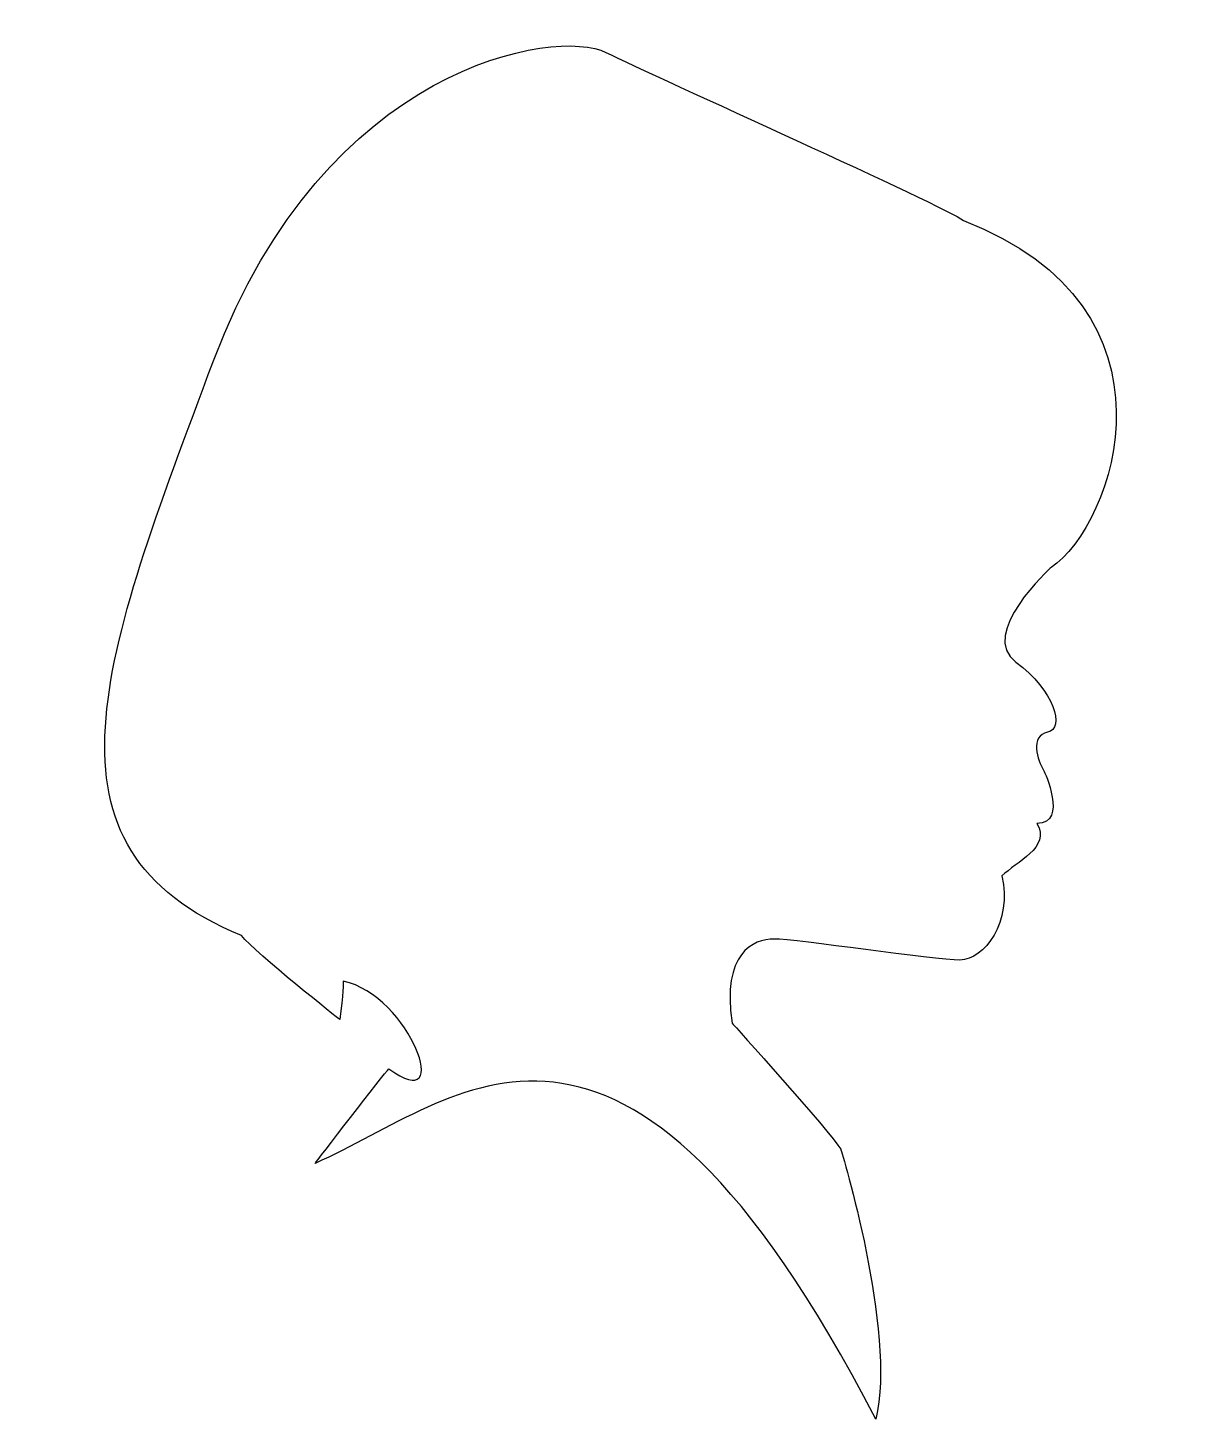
# Model space of a CAD drawing. Header units: centimetres. Extents: x -6.1 to 6.1, y -7.2 to 7.4.
import ezdxf

# ---------------------------------------------------------------- set-up
doc = ezdxf.new("R2010")
doc.units = ezdxf.units.CM
doc.header["$MEASUREMENT"] = 0
doc.layers.add('Camada 1', color=7, linetype='Continuous')

msp = doc.modelspace()

# ---------------------------------------------------------------- linework, layer by layer
at = {"layer": 'Camada 1'}
msp.add_open_spline([(4.60933, 1.72676), (5.26931, 2.16668), (6.07618, 4.44004), (3.69271, 5.35687), (3.69271, 5.35687), (3.50922, 5.50358), (0.46575, 6.86031), (-0.04752, 7.11696), (-0.04752, 7.11696), (-0.56079, 7.37361), (-2.98088, 7.00703), (-4.15433, 3.89021), (-4.15433, 3.89021), (-5.32778, 0.77336), (-6.09788, -1.20657), (-3.86109, -2.12337), (-3.86109, -2.12337), (-3.71438, -2.30667), (-2.83435, -3.00343), (-2.83435, -3.00343), (-2.83435, -3.00343), (-2.79757, -2.74681), (-2.79757, -2.6001), (-2.79757, -2.6001), (-2.79757, -2.6001), (-2.101, -2.74681), (-1.62412, -4.03001), (-2.32087, -3.51672), (-2.32087, -3.51672), (-2.35765, -3.55352), (-3.09097, -4.5069), (-3.09097, -4.5069), (-3.09097, -4.5069), (-1.58753, -3.84692), (0.09901, -2.01349), (2.77593, -7.18361), (2.77593, -7.18361), (2.99598, -6.26699), (2.40938, -4.36019), (2.40938, -4.36019), (2.40938, -4.36019), (2.29926, -4.17691), (1.27249, -3.04024), (1.27249, -3.04024), (1.27249, -3.04024), (1.16256, -2.30668), (1.49254, -2.16018), (1.7126, -2.16018), (1.7126, -2.16018), (1.93265, -2.16018), (3.39935, -2.38005), (3.65599, -2.38005), (3.65599, -2.38005), (3.91261, -2.38005), (4.20622, -1.97669), (4.0961, -1.50002), (4.0961, -1.50002), (4.24263, -1.35331), (4.60937, -1.2066), (4.46265, -0.94995), (4.46265, -0.94995), (4.79266, -0.94995), (4.53599, -0.40009), (4.53599, -0.40009), (4.53599, -0.40009), (4.46265, -0.28997), (4.38949, -0.03354), (4.57277, 0.00324), (4.57277, 0.00324), (4.75607, 0.04002), (4.64595, 0.44356), (4.2426, 0.73677), (4.2426, 0.73677), (3.83924, 1.03001), (4.60933, 1.72676), (4.60933, 1.72676)], degree=3, knots=[0, 0, 0, 0, 0.05, 0.05, 0.05, 0.05, 0.1, 0.1, 0.1, 0.1, 0.15, 0.15, 0.15, 0.15, 0.2, 0.2, 0.2, 0.2, 0.25, 0.25, 0.25, 0.25, 0.3, 0.3, 0.3, 0.3, 0.35, 0.35, 0.35, 0.35, 0.4, 0.4, 0.4, 0.4, 0.45, 0.45, 0.45, 0.45, 0.5, 0.5, 0.5, 0.5, 0.55, 0.55, 0.55, 0.55, 0.6, 0.6, 0.6, 0.6, 0.65, 0.65, 0.65, 0.65, 0.7, 0.7, 0.7, 0.7, 0.75, 0.75, 0.75, 0.75, 0.8, 0.8, 0.8, 0.8, 0.85, 0.85, 0.85, 0.85, 0.9, 0.9, 0.9, 0.9, 1, 1, 1, 1], dxfattribs=at)

doc.saveas('drawing.dxf')
